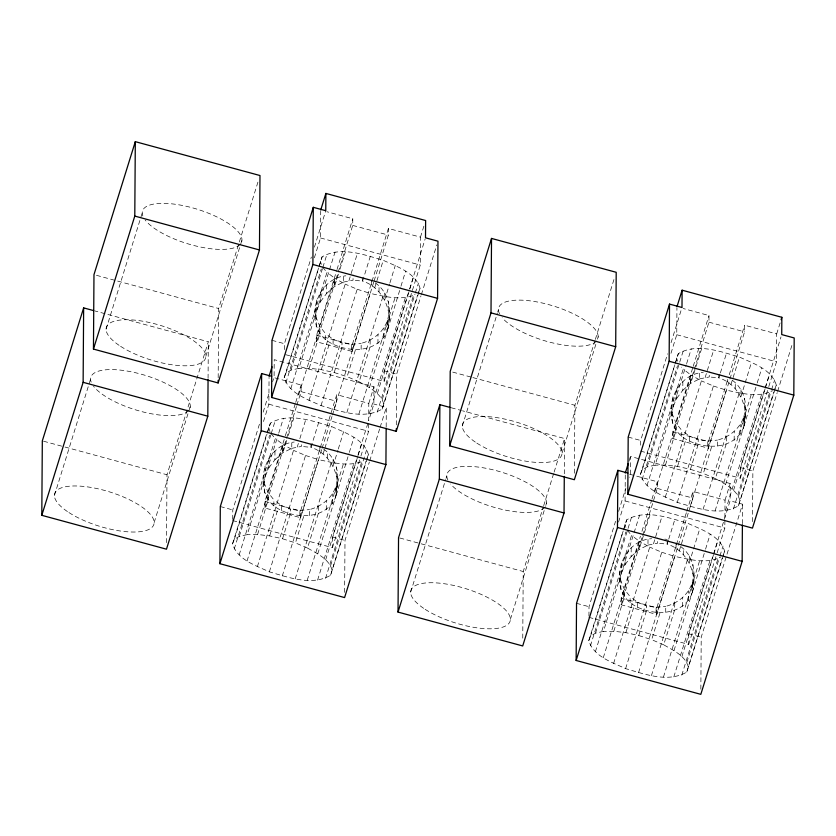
<?xml version="1.0" encoding="UTF-8"?>
<svg xmlns="http://www.w3.org/2000/svg" width="836" height="836" viewBox="0 0 836 836"><rect width="100%" height="100%" fill="white"/><g stroke="black" fill="none" stroke-linecap="round" stroke-linejoin="round"><path stroke-width="0.63" stroke-dasharray="4.18 3.13" d="M323.636 449.151C332.634 455.181 337.577 465.997 337.744 476.677C336.814 483.845 334.41 490.439 335.372 497.765C324.964 521.11 291.691 519.219 273.853 505.926C252.305 487.001 264.876 444.679 294.199 442.056M375.291 282.913C384.288 288.942 389.231 299.758 389.398 310.438C388.468 317.607 386.065 324.201 387.026 331.526C376.618 354.872 343.356 352.991 325.517 339.688C303.959 320.763 316.53 278.44 345.853 275.817M680.807 546.629C689.272 552.711 693.775 563.182 693.964 573.444C693.044 580.612 690.63 587.217 691.602 594.532C681.194 617.888 647.921 615.996 630.083 602.704C608.138 583.465 621.629 540.275 651.631 538.708M732.461 380.39C740.926 386.472 745.44 396.943 745.628 407.205C744.698 414.374 742.295 420.978 743.256 428.293C732.848 451.649 699.575 449.758 681.737 436.465C659.792 417.227 673.283 374.037 703.285 372.469M166.521 542.658L167.001 474.754L208.321 341.767L94.98 310.971M208.07 378.332L208.321 341.767M218.175 377.726L218.656 308.515L258.052 181.736M232.711 519.386L232.784 509.939L260.09 422.044M264.584 493L264.646 484.18L263.57 475.193M321.693 449.601L300.542 517.693L264.918 508.016L264.96 501.37L284.961 436.988M263.476 421.532L268.868 404.206L269.056 377.527M267.165 432.411L270.436 423.11C289.068 412.138 312.476 420.999 331.61 426.548C345.195 432.87 363.723 438.67 368.446 454.554L330.554 575.283C311.922 586.245 288.514 577.394 269.38 571.845C255.795 565.523 237.267 559.712 232.544 543.828L234.279 539.471L239.295 536.336L247.247 534.643L265.148 476.405L268.858 467.826L268.92 457.982M273.853 505.926L273.894 499.886L268.168 492.603L264.646 484.18M268.858 467.826L274.908 459.748L274.971 450.928M281.418 510.65L281.46 505.54L273.894 499.886M284.397 349.605L284.439 343.7L311.368 257.039M281.46 505.54L290.322 509.176L290.291 513.837L282.547 538.771L269.631 535.897L257.592 534.486L247.247 534.643M274.908 459.748L282.85 452.757L291.754 448.347L291.795 442.307M299.863 515.655L299.894 510.556L290.322 509.176M296.843 405.261L301.075 391.645L301.117 384.999L273.989 377.632M300.542 517.693L300.584 511.047L336.741 394.676L368.801 403.38L368.686 420.665L373.849 404.039L373.974 386.765L274.229 359.668L274.103 376.942L272.63 381.697M291.754 448.347L301.378 446.424L301.42 441.314M309.477 515.603L309.519 509.563C320.888 506.658 331.244 498.841 335.393 487.639M310.982 443.853L310.961 447.333C330.136 453.3 341.255 475.684 336.312 494.755L336.406 484.65M316.238 326.761L316.301 317.941L315.235 308.954M373.734 282.129L352.196 351.454L316.572 341.778L316.614 335.131L336.626 270.76M314.367 257.77L320.522 237.967L320.71 211.289M284.198 377.59L322.09 256.871C340.722 245.899 364.141 254.761 383.264 260.309C396.849 266.632 415.387 272.431 420.1 288.326L382.209 409.044C363.576 420.006 340.168 411.155 321.034 405.606C307.46 399.284 288.922 393.474 284.198 377.59L285.933 373.232L290.949 370.097L298.901 368.404L316.802 310.166L320.512 301.587L320.575 291.743M319.822 451.43L319.854 446.32M325.517 339.688L325.559 333.648L319.822 326.364L316.301 317.941M320.512 301.587L326.573 293.509L326.625 284.689M326.28 509.761L326.343 500.942M327.378 458.023L327.419 451.983M333.083 344.411L333.115 339.301L325.559 333.648M332.32 503.721L332.394 493.888M232.701 520.567L332.446 547.664L332.519 537.036L357.526 456.56M332.467 414.938L336.699 401.322L336.741 394.676M336.615 476.51L336.678 467.69M337.671 486.521L337.744 476.677M333.115 339.301L341.987 342.948L341.955 347.598L334.201 372.532L321.285 369.658L309.247 368.248L298.901 368.404M326.573 293.509L334.505 286.518L343.408 282.108L343.45 276.068M344.631 592.379L344.996 540.422L369.324 462.12M351.517 349.417L351.559 344.317L341.987 342.948M316.572 341.778L352.729 225.406L352.782 218.76L326.886 211.727M352.196 351.454L352.238 344.808L388.406 228.437L420.456 237.152L420.268 265.064L384.111 381.425L284.365 354.328M343.408 282.108L353.043 280.185L353.074 275.075M361.131 349.364L361.183 343.324C372.542 340.419 382.898 332.603 387.047 321.4M362.636 277.615L362.615 281.105C381.791 287.061 392.91 309.445 387.967 328.517L388.061 318.422M360.912 456.059L368.613 431.303L368.666 423.026M371.477 285.191L371.518 280.081M377.935 343.523L377.997 334.703M379.032 291.785L379.074 285.745M383.985 337.493L384.048 327.649M384.111 381.425L384.184 370.797L409.18 290.332M386.18 426.914L386.316 407.425L373.849 404.039M374.12 280.886L388.353 235.083L388.406 228.437M388.27 310.271L388.332 301.451M389.325 320.282L389.398 310.438M396.295 424.845L396.651 374.183L420.978 295.881M522.761 638.119L523.221 571.521L543.306 506.898M564.3 473.793L564.551 438.534L462.538 410.821M574.405 473.197L574.886 405.282L594.96 340.66M588.941 616.163L589.004 606.706L615.547 521.288M620.803 589.767L620.866 580.947L619.8 571.96M724.906 517.432L725.031 500.158L692.971 491.453L692.919 498.099L656.762 614.46L621.138 604.783L621.19 598.137L640.418 536.242M618.556 522.019L625.088 500.973L625.286 473.061M588.774 640.606L626.666 519.877C645.298 508.915 668.706 517.766 687.829 523.315C701.414 529.637 719.953 535.448 724.676 551.332L686.784 672.05C668.152 683.022 644.734 674.161 625.61 668.622C612.025 662.29 593.487 656.49 588.774 640.606L590.498 636.248L595.514 633.113L603.467 631.41L621.367 573.183L625.077 564.593L625.15 554.749M588.931 617.344L688.676 644.441L688.749 633.803L730.079 500.816L730.194 483.532L630.448 456.435L630.334 473.719L629.226 477.283M630.083 602.704L630.125 596.664L624.387 589.37L620.866 580.947M625.077 564.593L631.138 556.525L631.201 547.705M637.649 607.417L637.68 602.317L630.125 596.664M640.627 445.191L640.658 440.467L667.588 353.816M637.68 602.317L646.552 605.954L646.521 610.604L638.767 635.538L625.861 632.664L613.823 631.264L603.467 631.41M631.138 556.525L639.08 549.534L647.973 545.114L648.015 539.074M656.093 612.433L656.124 607.323L646.552 605.954M642.685 535.458L657.305 488.412L657.347 481.766L628.985 474.064M656.762 614.46L656.814 607.814L676.042 545.918M647.973 545.114L657.608 543.191L657.639 538.091M665.707 612.38L665.749 606.34C677.108 603.435 687.474 595.608 691.612 584.406M667.212 540.62L667.18 544.111C686.356 550.067 697.485 572.451 692.532 591.522L692.636 581.428M672.468 423.528L672.52 414.708L671.454 405.721M768.796 386.587L776.487 361.831L776.686 333.919L744.625 325.214L744.583 331.861L708.416 448.221L672.802 438.545L672.844 431.898L692.845 367.526M670.974 353.304L676.752 334.734L676.93 308.056M640.428 474.367L678.32 353.638C696.952 342.676 720.36 351.528 739.494 357.076C753.069 363.399 771.607 369.209 776.33 385.093L738.439 505.811C719.806 516.784 696.398 507.922 677.264 502.384C663.679 496.051 645.152 490.251 640.428 474.367L642.163 470.01L647.168 466.875L655.121 465.171L673.022 406.944L676.742 398.354L676.805 388.521M676.042 548.197L676.084 543.097M681.737 436.465L681.779 430.425L676.042 423.131L672.52 414.708M676.742 398.354L682.793 390.287L682.855 381.467M682.51 606.528L682.563 597.709M683.597 554.79L683.639 548.75M689.303 441.178L689.345 436.078L681.779 430.425M688.55 600.499L688.613 590.655M692.835 573.287L692.898 564.467M693.901 583.288L693.964 573.444M689.345 436.078L698.206 439.715L698.175 444.365L690.432 469.299L677.515 466.436L665.477 465.025L655.121 465.171M682.793 390.287L690.735 383.296L699.638 378.875L699.68 372.835M700.85 689.146L701.216 637.189L742.546 504.202L730.079 500.816M707.747 446.194L707.778 441.084L698.206 439.715M694.34 369.219L708.959 322.184L709.001 315.538L683.106 308.494M708.416 448.221L708.468 441.575L727.696 379.68M699.638 378.875L709.262 376.952L709.304 371.853M717.361 446.142L717.403 440.102C728.773 437.197 739.128 429.37 743.277 418.167M718.866 374.382L718.835 377.872C738.01 383.828 749.14 406.212 744.197 425.284L744.291 415.189M717.142 552.826L724.833 528.07L724.896 519.804M727.707 381.958L727.717 379.408M734.165 440.29L734.227 431.47M735.262 388.552L735.304 382.512M740.205 434.26L740.278 424.416M640.585 451.106L740.33 478.202L740.403 467.564L780.991 336.95M742.41 523.681L742.546 504.202M744.5 407.048L744.552 398.229M745.555 417.049L745.628 407.205M752.525 521.612L752.87 470.95L777.208 392.648M318.537 506.282L318.359 513.398L307.46 548.04C317.001 553.578 329.624 559.085 332.289 570.925M333.156 459.267L332.979 466.373L337.922 450.259M317.774 553.798L336.03 495.664L336.281 485.611M370.202 340.043L370.024 347.159L359.125 381.801C368.655 387.35 381.279 392.847 383.943 404.687M384.811 293.028L384.633 300.145L389.576 284.021M369.428 387.559L387.685 329.426L387.935 319.373M674.767 603.059L674.589 610.165L663.69 644.807C673.231 650.356 685.844 655.852 688.509 667.692M689.376 556.034L689.198 563.15L699.847 528.446M673.994 650.575L692.26 592.431L692.511 582.378M726.421 436.82L726.244 443.926L715.344 478.568C724.885 484.117 737.509 489.614 740.173 501.464M741.03 389.806L740.863 396.912L751.501 362.207M725.658 484.337L743.915 426.203L744.165 416.14M263.507 485.026L265.148 476.405L278.357 434.354M315.162 318.798L316.802 310.166L335.058 252.033M619.727 581.804L621.367 573.183L639.624 515.049M671.392 415.565L673.022 406.944L686.231 364.883M257.592 534.486L268.241 499.782L268.168 492.603M309.247 368.248L319.895 333.543L319.822 326.364M338.298 449.026L343.627 431.669M389.952 282.787L395.282 265.43M613.823 631.264L624.461 596.549L624.387 589.37M665.477 465.025L676.125 430.31L676.042 423.131M336.03 495.664L348.946 453.635M349.333 452.391L353.931 437.437M387.685 329.426L400.611 287.396M400.987 286.152L405.585 271.198M692.26 592.431L705.176 550.402M705.563 549.158L710.161 534.204M743.915 426.203L756.831 384.163M757.217 382.919L761.815 367.965M54.434 495.445L90.591 379.074M106.088 329.206L142.245 212.835M154.169 522.542L190.336 406.171M205.834 356.303L241.991 239.932M263.173 412.138L269.673 391.196M314.44 247.142L325.758 210.703M232.544 543.828L266.778 433.654M234.279 539.471L266.977 434.25M267.363 433.017L270.436 423.11M285.933 373.232L318.631 268.011M319.018 266.778L322.09 256.871M234.205 549.106L269.6 435.222M285.87 382.867L321.254 268.983M239.295 536.336L270.833 434.825M271.219 433.591L275.452 419.975M290.949 370.097L322.487 268.596M322.874 267.353L327.106 253.736M239.159 554.947L275.316 438.586L271.198 433.717M290.813 388.709L326.98 272.348L322.853 267.478M285.348 435.755L295.348 403.569M295.735 402.325L301.117 384.999M337.002 269.516L352.782 218.76M247.059 560.956L283.216 444.585L275.316 438.586M298.713 394.717L334.881 278.357L326.98 272.348M264.918 508.016L296.456 406.505M257.363 566.714L293.53 450.353L283.216 444.585M309.027 400.486L345.184 284.115L334.881 278.357M269.631 535.897L278.179 508.403M297.25 447.02L298.368 443.435M299.852 438.66L305.788 419.526M321.285 369.658L329.833 342.164M348.905 280.791L350.765 274.814M351.13 273.612L357.453 253.298M269.38 571.845L305.537 455.474L293.53 450.353M321.034 405.606L357.202 289.246L345.184 284.115M318.704 422.399L310.961 447.333L301.378 446.424M370.358 256.161L362.615 281.105L353.043 280.185M282.286 575.983L318.443 459.622C332.989 462.674 349.542 467.23 363.702 460.793M333.94 409.745L370.097 293.384C384.654 296.435 401.196 300.991 415.367 294.554M322.079 448.368L332.08 416.182M307.46 548.04L295.453 542.909L303.99 515.415M323.062 454.042L324.546 449.256M324.922 448.065L331.61 426.548M359.125 381.801L347.107 376.67L355.645 349.176M374.727 287.803L383.264 260.309M295.202 578.857L331.359 462.496M346.856 412.618L383.013 296.257M307.24 580.268L343.397 463.896M358.895 414.029L395.052 297.658M368.801 403.38L373.974 386.765M420.456 237.152L424.155 225.271M317.586 580.111L353.743 463.75M369.24 413.883L405.408 297.511M357.912 455.327L367.913 423.141M409.567 289.089L425.137 238.991M325.674 559.807L361.831 443.435M377.329 393.568L413.486 277.207M332.446 547.664L360.535 457.292M325.538 578.418L361.695 462.047M377.193 412.179L413.36 295.808M330.617 565.648L366.785 449.277M382.282 399.409L414.98 294.188M415.356 292.945L418.439 283.049M330.554 575.283L365.949 461.388M382.209 409.044L417.603 295.15M369.711 460.876L379.753 428.555M380.14 427.311L386.316 407.425M421.365 294.638L436.82 244.917M410.654 592.212L445.661 479.561M446.048 478.328L446.821 475.851M462.318 425.973L497.315 313.322M497.702 312.089L498.475 309.613M543.693 505.655L553.735 473.333M554.122 472.089L564.551 438.534M595.347 339.416L614.272 278.513M510.399 619.309L545.406 506.658M545.793 505.425L546.556 502.948M562.053 453.07L595.911 344.139M597.447 339.186L598.221 336.709M628.975 461.19L630.448 456.435M618.63 511.381L625.903 487.963M671.057 342.676L681.988 307.481M590.498 636.248L623.196 531.017M623.583 529.784L626.666 519.877M642.163 470.01L674.861 364.789M675.237 363.545L678.32 353.638M590.435 645.883L625.83 531.989M642.09 479.645L677.484 365.75M595.514 633.113L631.671 516.742M647.168 466.875L683.336 350.503M595.389 651.725L631.546 535.353L626.592 529.512M647.043 485.486L683.2 369.115L681.549 367.171M641.964 531.288L651.578 500.336M651.965 499.102L657.347 481.766M693.232 366.293L709.001 315.538M603.289 657.723L639.446 541.362L631.546 535.353M654.943 491.495L691.1 375.124L683.2 369.115M621.138 604.783L642.299 536.702M672.802 438.545L693.953 370.463M613.593 663.491L649.75 547.12L639.446 541.362M665.247 497.253L701.414 380.882L691.1 375.124M625.861 632.664L634.399 605.17M653.48 543.797L662.018 516.303M677.515 466.436L686.063 438.931M705.135 377.558L713.672 350.065M625.61 668.622L661.767 552.251L649.75 547.12M677.264 502.384L713.422 386.013L701.414 380.882M668.34 540.37L667.18 544.111L657.608 543.191M668.737 539.126L674.934 519.177M720.005 374.131L718.835 377.872L709.262 376.952M720.392 372.887L726.588 352.938M676.428 544.675L686.429 512.489M686.816 511.256L692.971 491.453M729.243 374.727L744.625 325.214M638.516 672.761L674.673 556.389C689.491 559.378 706.775 564.467 720.935 556.943M690.17 506.522L726.327 390.151C741.145 393.139 758.44 398.229 772.589 390.705M663.69 644.807L651.672 639.686L660.221 612.182M679.292 550.809L687.829 523.315M715.344 478.568L703.327 473.448L711.875 445.954M730.946 384.57L739.494 357.076M651.422 675.634L687.579 559.263M703.076 509.396L739.243 393.024M663.46 677.035L699.627 560.674M715.125 510.796L751.282 394.435M725.031 500.158L730.194 483.532M776.686 333.919L780.751 320.857M673.816 676.888L709.973 560.517M725.47 510.65L761.627 394.279M681.894 656.573L713.442 555.062M713.829 553.829L718.061 540.213M733.548 490.345L765.097 388.834M765.483 387.59L769.716 373.974M688.676 644.441L716.755 554.069M740.33 478.202L768.409 387.831M681.768 675.185L717.925 558.824M733.423 508.946L769.58 392.586M686.847 662.415L719.545 557.194M719.932 555.961L723.004 546.054M738.501 496.187L771.2 390.955M771.586 389.722L774.669 379.816M686.784 672.05L722.168 558.166M738.439 505.811L773.822 391.927M777.595 391.405L792.267 344.181M278.743 433.111L283.404 418.272M686.628 363.65L691.288 348.811M338.402 274.156L334.505 286.518L334.431 279.339M339.959 269.202L345.404 251.887M286.748 440.394L282.85 452.757L282.777 445.578M288.305 435.441L293.75 418.125M701.634 348.654L690.735 383.296L690.661 376.116M649.98 514.892L639.08 549.534L638.997 542.355M418.366 292.673L420.1 288.326M366.711 458.912L368.446 454.554M774.596 389.451L776.33 385.093M722.941 555.689L724.676 551.332M351.559 344.317L361.183 343.324M707.778 441.084L717.403 440.102M299.894 510.556L309.519 509.563M656.124 607.323L665.749 606.34M664.819 539.115L667.212 539.46M352.729 225.406L388.353 235.083M708.959 322.184L744.583 331.861M320.522 237.967L420.268 265.064M676.752 334.734L776.487 361.831M96.495 275.326L218.656 308.515M316.614 335.131L352.238 344.808M452.725 372.104L471.608 377.235M472.873 377.579L574.886 405.282M672.844 431.898L708.468 441.575M271.972 340.315L284.439 343.7M384.184 370.797L396.651 374.183M628.191 437.082L640.658 440.467M740.403 467.564L752.87 470.95M451.21 407.749L461.284 410.476M301.075 391.645L336.699 401.322M657.305 488.412L692.919 498.099M268.868 404.206L368.613 431.303M625.088 500.973L724.833 528.07M43.577 441.22L63.724 446.696M64.989 447.041L167.001 474.754M264.96 501.37L300.584 511.047M399.807 537.997L419.954 543.473M421.219 543.818L523.221 571.521M621.19 598.137L656.814 607.814M220.307 506.543L232.784 509.939M332.519 537.036L344.996 540.422M576.537 603.32L589.004 606.706M688.749 633.803L701.216 637.189M713.422 386.013L726.327 390.151M357.202 289.246L370.097 293.384M690.432 469.299L703.327 473.448M334.201 372.532L347.107 376.67M661.767 552.251L674.673 556.389M305.537 455.474L318.443 459.622M638.767 635.538L651.672 639.686M282.547 538.771L295.453 542.909M676.585 357.996L677.588 361.162M624.931 524.235L625.924 527.401M320.355 261.229L321.358 264.395M268.701 427.468L270.038 431.69M672.917 396.786L673.022 406.944M621.263 563.025L621.367 573.183M316.687 300.019L316.802 310.166M265.033 466.258L265.148 476.405M544.832 507.295A51.926 17.901 17.3 0 1 499.823 508.852A51.926 17.901 17.3 0 1 450.562 484.002M447.887 480.021A51.926 17.901 17.3 0 1 494.849 470.271A51.926 17.901 17.3 0 1 546.117 505.257M596.486 341.067A51.926 17.901 17.3 0 1 551.478 342.614A51.926 17.901 17.3 0 1 502.217 317.764M499.541 313.782A51.926 17.901 17.3 0 1 548.144 304.461A51.926 17.901 17.3 0 1 597.228 340.085M188.602 410.528A51.926 17.901 17.3 0 1 142.507 411.803A51.926 17.901 17.3 0 1 93.548 386.253M91.187 382.156A51.926 17.901 17.3 0 1 141.577 374.288A51.926 17.901 17.3 0 1 189.344 409.546M240.256 244.29A51.926 17.901 17.3 0 1 194.161 245.565A51.926 17.901 17.3 0 1 145.203 220.014M142.841 215.918A51.926 17.901 17.3 0 1 193.231 208.049A51.926 17.901 17.3 0 1 241.008 243.307M425.169 609.339A51.926 17.901 17.3 0 0 508.664 623.666A51.926 17.901 17.3 0 0 447.741 584.28A51.926 17.901 17.3 0 0 425.169 609.339M476.833 443.101A51.926 17.901 17.3 0 0 560.329 457.428A51.926 17.901 17.3 0 0 499.405 418.042A51.926 17.901 17.3 0 0 476.833 443.101M68.949 512.572A51.926 17.901 17.3 0 0 152.445 526.889A51.926 17.901 17.3 0 0 91.521 487.513A51.926 17.901 17.3 0 0 68.949 512.572M120.603 346.334A51.926 17.901 17.3 0 0 204.099 360.661A51.926 17.901 17.3 0 0 143.175 321.275A51.926 17.901 17.3 0 0 120.603 346.334"/><path stroke-width="1.25" d="M208.059 379.628L207.809 416.192L166.479 549.189L41.8 515.321L42.322 440.885L83.642 307.888L93.716 310.626M41.8 515.321L83.13 382.324L83.642 307.888M93.454 349.082L93.977 274.647L135.307 141.66L259.986 175.529L259.463 249.964L218.133 382.951L93.454 349.082L134.784 216.085L135.307 141.66M218.133 382.951L218.154 380.338M386.169 428.21L385.918 464.586L344.589 597.573L219.91 563.704L220.307 506.543L261.637 373.556L271.616 376.263M219.91 563.704L261.24 430.718L261.637 373.556M271.575 397.466L271.972 340.315L313.291 207.318L325.758 210.703L325.883 193.429L425.628 220.526L425.503 237.8L437.97 241.186L437.573 298.347L396.254 431.334L271.575 397.466L312.894 264.479L313.291 207.318M396.254 431.334L396.264 428.743M564.29 476.405L564.028 512.97L522.709 645.956L398.03 612.088L398.542 537.652L439.872 404.666L449.946 407.404M398.03 612.088L439.349 479.101L439.872 404.666M449.684 445.849L450.207 371.414L491.526 238.427L616.205 272.296L615.693 346.731L574.363 479.718L449.684 445.849L491.004 312.863L491.526 238.427M742.399 524.987L742.149 561.353L700.819 694.34L576.14 660.471L576.537 603.32L617.867 470.334L627.836 473.04M576.14 660.471L617.47 527.485L617.867 470.334M627.794 494.233L628.191 437.082L669.521 304.095L681.988 307.481L682.113 290.196L781.848 317.293L781.733 334.578L794.2 337.963L793.803 395.115L752.473 528.112L627.794 494.233L669.124 361.246L669.521 304.095M269.056 376.294L272.013 366.795M320.721 210.055L325.883 193.429M625.286 473.061L628.244 463.562M676.941 306.822L682.113 290.196M781.117 319.676L781.848 317.293M134.784 216.085L259.463 249.964M312.894 264.479L437.573 298.347M491.004 312.863L615.693 346.731M669.124 361.246L793.803 395.115M83.13 382.324L207.809 416.192M261.24 430.718L385.918 464.586M439.349 479.101L564.028 512.97M617.47 527.485L742.149 561.353"/></g></svg>
